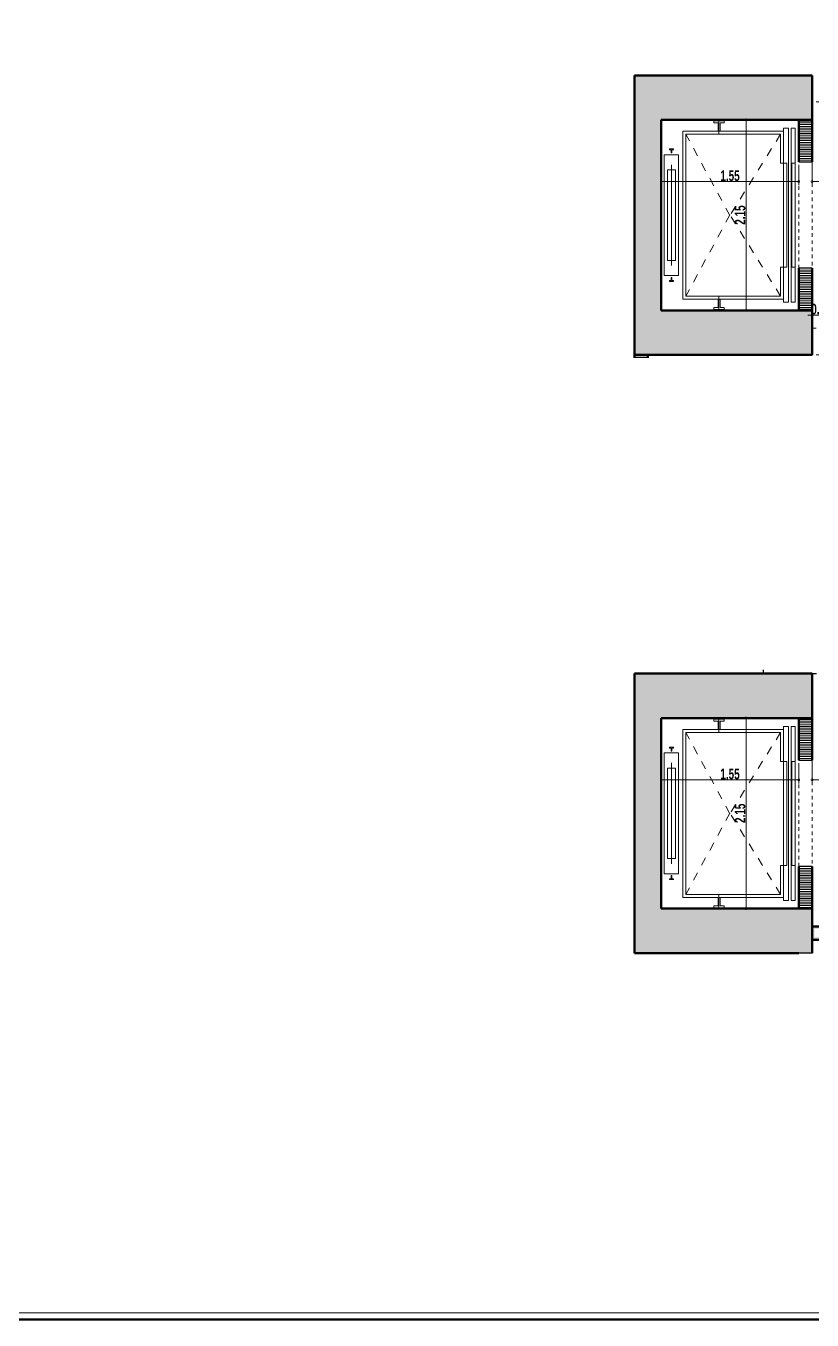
# Model space of a CAD drawing. Header units: metres. Extents: x -144 to 1000, y -717 to 29.
# Drawn here: x 360.28 to 382.3, y -657.84 to -621.56 of the extents above; entities that cross this region are included whole.
import ezdxf

# ---------------------------------------------------------------- set-up
doc = ezdxf.new("R2010")
doc.units = ezdxf.units.M
for name, pattern in [('Basculante', [0.11625, 0.075, -0.04125]), ('basculante modificado', [0.18, 0.1125, -0.0675]), ('IMPORT-LIFT01$0$HIDDEN-Z', [225, 150, -75]), ('Trazo_2_', [0.47625, 0.238125, -0.238125])]:
    doc.linetypes.add(name, pattern=pattern)
doc.layers.get('0').update_dxf_attribs({"color": 1})
for name, color, linetype, lineweight in [('A-ANNO-DIMS', 1, 'Continuous', 9), ('A-DETL', 1, 'Continuous', 9), ('A-DETL-GENF', 1, 'Continuous', 9), ('A-DETL-GENF-HDLN', 1, 'Trazo_2_', 9), ('A-GENM', 1, 'Continuous', 9), ('A-WALL', 4, 'Continuous', 9), ('G-ANNO-TTLB', 3, 'Continuous', 18), ('G-IMPT', 1, 'Continuous', 9), ('S-COLS', 7, 'Continuous', 9)]:
    doc.layers.add(name, color=color, linetype=linetype, lineweight=lineweight)
doc.layers.add('A-WALL-PATT', color=7, linetype='Continuous', lineweight=35, true_color=0x9c9c9c)
doc.styles.add('Britannic Bold_B', font='', dxfattribs={"width": 0.7})
doc.styles.get('Britannic Bold_B').set_extended_font_data('Britannic Bold', bold=True)

# ---------------------------------------------------------------- blocks, each defined once
blk = doc.blocks.new('_DotSmall')
at = {"color": 0, "linetype": 'ByBlock', "const_width": 0.5}
blk.add_lwpolyline([(-0.0625, 0, 1), (0.0625, 0, 1)], format="xyb", close=True, dxfattribs=at)
blk = doc.blocks.new('tarjeta de nathalie 00')
at = {"layer": 'G-IMPT', "lineweight": 9}
h = blk.add_hatch(color=3, dxfattribs=at)
h.paths.add_polyline_path([(-145.23888, -717.38489), (-145.21019, -717.38489), (-145.21019, -716.89355), (-145.21019, -716.79934), (-145.23888, -716.79934), (-145.23888, -716.89379)])
h.paths.add_polyline_path([(-145.20996, -716.7991), (-145.20996, -717.3851), (-145.2392, -717.3851), (-145.2392, -716.7991)])
h.paths.add_polyline_path([(-145.23902, -717.3868), (-145.20826, -717.3868), (-145.20826, -716.7974), (-145.2392, -716.7974), (-146.09866, -716.7974), (-146.09866, -717.3868)])
h.paths.add_polyline_path([(-145.20795, -716.79707), (-145.20795, -717.3871), (-146.09898, -717.3871), (-146.09898, -716.79707)])
at = {"layer": 'G-ANNO-TTLB', "color": 3}
for p, q in [((-145.20996, -717.3851), (-146.09696, -717.3851)), ((-146.09898, -717.3871), (-145.20795, -717.3871)), ((-146.09898, -717.38713), (-145.20795, -717.38713))]:
    blk.add_line(p, q, dxfattribs=at)
at = {"layer": 'G-ANNO-TTLB'}
blk.add_line((-145.23902, -717.3868), (-146.09866, -717.3868), dxfattribs=at)

msp = doc.modelspace()

# ---------------------------------------------------------------- hatches: boundary and pattern name
at = {"layer": 'A-WALL-PATT', "lineweight": 9, "true_color": 0x747474}
h = msp.add_hatch(color=8, dxfattribs=at)
h.paths.add_polyline_path([(382.363, -647.111), (382.363, -646.863), (383.234, -646.863), (383.234, -646.987), (383.297, -646.987), (383.297, -646.8), (382.301, -646.8), (382.302, -647.111)])
h.paths.add_polyline_path([(386.715, -647.111), (386.777, -647.111), (386.777, -646.8), (385.782, -646.8), (385.782, -646.987), (385.845, -646.987), (385.845, -646.863), (386.715, -646.863), (386.715, -646.987)])
at = {"layer": 'A-WALL-PATT', "true_color": 0x747474}
h = msp.add_hatch(color=8, dxfattribs=at)
h.paths.add_polyline_path([(386.715, -647.173), (386.777, -647.173), (386.777, -647.111), (385.782, -647.111), (385.782, -647.173), (385.845, -647.173)])
h.paths.add_polyline_path([(382.302, -647.173), (383.297, -647.173), (383.297, -647.111), (382.301, -647.111), (382.301, -647.173)])

# ---------------------------------------------------------------- linework, layer by layer
at = {"layer": 'A-ANNO-DIMS'}
for p, q in [((380.001, -624.19), (380.55, -624.19)), ((380.451, -629.535), (380.451, -624.19)), ((378.075, -625.472), (378.075, -626.021)), ((381.928, -625.472), (381.928, -626.021)), ((382.301, -625.472), (382.301, -626.021)), ((378.075, -625.922), (381.928, -625.922)), ((382.301, -625.922), (386.777, -625.922)), ((382.301, -629.325), (382.301, -629.764)), ((380.001, -629.535), (380.55, -629.535)), ((386.896, -629.664), (382.182, -629.664)), ((380.001, -640.959), (380.55, -640.959)), ((380.451, -646.303), (380.451, -640.959)), ((378.075, -642.241), (378.075, -642.79)), ((381.928, -642.241), (381.928, -642.79)), ((382.301, -642.241), (382.301, -642.79)), ((378.075, -642.691), (381.928, -642.691)), ((382.301, -642.691), (386.777, -642.691)), ((380.001, -646.303), (380.55, -646.303))]:
    msp.add_line(p, q, dxfattribs=at)
at = {"layer": 'A-DETL', "color": 7, "linetype": 'basculante modificado'}
for p, q in [((377.33, -622.947), (377.331, -622.947)), ((377.331, -623.693), (377.33, -623.693)), ((386.777, -623.69), (382.301, -623.69)), ((377.33, -630.032), (377.331, -630.032)), ((382.301, -630.032), (386.777, -630.032)), ((377.331, -630.777), (377.33, -630.777)), ((386.777, -630.777), (382.301, -630.777))]:
    msp.add_line(p, q, dxfattribs=at)
at = {"layer": 'A-DETL-GENF', "lineweight": 9}
for p, q in [((379.55, -624.279), (379.55, -624.221)), ((379.55, -624.221), (379.839, -624.221)), ((379.666, -624.279), (379.55, -624.279)), ((379.666, -624.509), (379.666, -624.279)), ((379.839, -624.279), (379.723, -624.279)), ((379.723, -624.279), (379.723, -624.509)), ((379.839, -624.221), (379.839, -624.279)), ((378.678, -629.22), (378.678, -624.509)), ((381.503, -624.509), (378.678, -624.509)), ((378.764, -624.595), (378.764, -629.134)), ((378.764, -624.595), (381.417, -624.595)), ((381.417, -624.595), (381.417, -625.405)), ((381.503, -624.425), (381.503, -629.304)), ((381.503, -624.425), (381.643, -624.425)), ((381.643, -624.425), (381.643, -629.304)), ((381.711, -624.425), (381.711, -629.304)), ((381.711, -624.425), (381.824, -624.425)), ((381.824, -629.304), (381.824, -624.425)), ((378.418, -625.008), (378.304, -625.008)), ((378.304, -625.008), (378.304, -625.031)), ((378.304, -625.031), (378.35, -625.031)), ((378.35, -625.031), (378.35, -625.121)), ((378.372, -625.031), (378.418, -625.031)), ((378.372, -625.121), (378.372, -625.031)), ((378.418, -625.031), (378.418, -625.008)), ((378.157, -625.17), (378.157, -628.558)), ((378.157, -625.17), (378.564, -625.17)), ((378.35, -625.121), (378.372, -625.121)), ((378.564, -628.558), (378.564, -625.17)), ((381.417, -625.405), (381.598, -625.405)), ((381.598, -628.324), (381.598, -625.405)), ((381.734, -628.324), (381.734, -625.405)), ((381.824, -625.405), (381.734, -625.405)), ((378.247, -625.597), (378.247, -628.132)), ((378.247, -625.597), (378.474, -625.597)), ((378.474, -628.132), (378.474, -625.597)), ((378.247, -628.132), (378.474, -628.132)), ((378.157, -628.558), (378.564, -628.558)), ((378.35, -628.698), (378.35, -628.607)), ((378.35, -628.607), (378.372, -628.607)), ((378.372, -628.607), (378.372, -628.698)), ((381.417, -629.134), (381.417, -628.324)), ((381.417, -628.324), (381.598, -628.324)), ((381.824, -628.324), (381.734, -628.324)), ((378.304, -628.721), (378.304, -628.698)), ((378.304, -628.698), (378.35, -628.698)), ((378.418, -628.721), (378.304, -628.721)), ((378.372, -628.698), (378.418, -628.698)), ((378.418, -628.698), (378.418, -628.721)), ((381.503, -629.22), (378.678, -629.22)), ((378.764, -629.134), (381.417, -629.134)), ((379.666, -629.22), (379.666, -629.45)), ((379.723, -629.45), (379.723, -629.22)), ((381.503, -629.304), (381.643, -629.304)), ((381.711, -629.304), (381.824, -629.304)), ((379.666, -629.45), (379.55, -629.45)), ((379.55, -629.45), (379.55, -629.508)), ((379.55, -629.508), (379.839, -629.508)), ((379.839, -629.45), (379.723, -629.45)), ((379.839, -629.508), (379.839, -629.45)), ((379.55, -641.047), (379.55, -640.99)), ((379.55, -640.99), (379.839, -640.99)), ((379.839, -640.99), (379.839, -641.047)), ((378.678, -645.989), (378.678, -641.278)), ((381.503, -641.278), (378.678, -641.278)), ((378.764, -641.364), (378.764, -645.903)), ((378.764, -641.364), (381.417, -641.364)), ((379.666, -641.047), (379.55, -641.047)), ((379.666, -641.278), (379.666, -641.047)), ((379.839, -641.047), (379.723, -641.047)), ((379.723, -641.047), (379.723, -641.278)), ((381.417, -641.364), (381.417, -642.174)), ((381.503, -641.194), (381.503, -646.072)), ((381.503, -641.194), (381.643, -641.194)), ((381.643, -641.194), (381.643, -646.072)), ((381.711, -641.194), (381.711, -646.072)), ((381.711, -641.194), (381.824, -641.194)), ((381.824, -646.072), (381.824, -641.194)), ((378.157, -641.939), (378.157, -645.327)), ((378.157, -641.939), (378.564, -641.939)), ((378.418, -641.777), (378.304, -641.777)), ((378.304, -641.777), (378.304, -641.8)), ((378.304, -641.8), (378.35, -641.8)), ((378.35, -641.8), (378.35, -641.89)), ((378.35, -641.89), (378.372, -641.89)), ((378.372, -641.8), (378.418, -641.8)), ((378.372, -641.89), (378.372, -641.8)), ((378.418, -641.8), (378.418, -641.777)), ((378.564, -645.327), (378.564, -641.939)), ((378.247, -642.366), (378.247, -644.9)), ((378.247, -642.366), (378.474, -642.366)), ((378.474, -644.9), (378.474, -642.366)), ((381.417, -642.174), (381.598, -642.174)), ((381.598, -645.093), (381.598, -642.174)), ((381.734, -645.093), (381.734, -642.174)), ((381.824, -642.174), (381.734, -642.174)), ((378.247, -644.9), (378.474, -644.9)), ((378.157, -645.327), (378.564, -645.327)), ((381.417, -645.903), (381.417, -645.093)), ((381.417, -645.093), (381.598, -645.093)), ((381.824, -645.093), (381.734, -645.093)), ((378.304, -645.49), (378.304, -645.467)), ((378.304, -645.467), (378.35, -645.467)), ((378.418, -645.49), (378.304, -645.49)), ((378.35, -645.467), (378.35, -645.376)), ((378.35, -645.376), (378.372, -645.376)), ((378.372, -645.376), (378.372, -645.467)), ((378.372, -645.467), (378.418, -645.467)), ((378.418, -645.467), (378.418, -645.49)), ((381.503, -645.989), (378.678, -645.989)), ((378.764, -645.903), (381.417, -645.903)), ((379.666, -645.989), (379.666, -646.219)), ((379.723, -646.219), (379.723, -645.989)), ((381.503, -646.072), (381.643, -646.072)), ((381.711, -646.072), (381.824, -646.072)), ((379.666, -646.219), (379.55, -646.219)), ((379.55, -646.219), (379.55, -646.277)), ((379.55, -646.277), (379.839, -646.277)), ((379.839, -646.219), (379.723, -646.219)), ((379.839, -646.277), (379.839, -646.219))]:
    msp.add_line(p, q, dxfattribs=at)
at = {"layer": 'A-DETL-GENF', "linetype": 'IMPORT-LIFT01$0$HIDDEN-Z', "lineweight": 9}
for p, q in [((379.691, -624.595), (379.691, -624.221)), ((378.361, -628.278), (378.361, -625.451)), ((379.691, -629.134), (379.691, -629.508)), ((379.691, -641.364), (379.691, -640.99)), ((378.361, -645.047), (378.361, -642.22)), ((379.691, -645.903), (379.691, -646.277))]:
    msp.add_line(p, q, dxfattribs=at)
at = {"layer": 'A-DETL-GENF', "lineweight": 30}
for p, q in [((381.928, -625.371), (382.301, -625.371)), ((382.301, -628.354), (381.928, -628.354)), ((381.928, -642.14), (382.301, -642.14)), ((382.301, -645.123), (381.928, -645.123)), ((382.302, -647.546), (381.929, -647.546))]:
    msp.add_line(p, q, dxfattribs=at)
at = {"layer": 'A-DETL-GENF', "linetype": 'Basculante', "lineweight": 9}
for p, q in [((381.928, -628.354), (381.928, -625.371)), ((382.301, -625.371), (382.301, -628.354)), ((381.928, -645.123), (381.928, -642.14)), ((382.301, -642.14), (382.301, -645.123)), ((381.929, -647.546), (381.929, -647.547)), ((382.302, -647.547), (382.302, -647.546))]:
    msp.add_line(p, q, dxfattribs=at)
at = {"layer": 'A-DETL-GENF-HDLN'}
for p, q in [((380, -626.875), (378.764, -624.595)), ((381.417, -624.595), (380, -626.875)), ((380, -626.854), (378.764, -629.134)), ((381.417, -629.134), (380, -626.854)), ((380, -643.644), (378.764, -641.364)), ((381.417, -641.364), (380, -643.644)), ((380, -643.623), (378.764, -645.903)), ((381.417, -645.903), (380, -643.623))]:
    msp.add_line(p, q, dxfattribs=at)
at = {"layer": 'A-GENM', "lineweight": 30}
for p, q in [((380.934, -639.613), (380.934, -639.716)), ((380.934, -639.716), (382.426, -639.716))]:
    msp.add_line(p, q, dxfattribs=at)
at = {"layer": 'A-WALL', "lineweight": 50}
for p, q in [((377.331, -622.945), (377.33, -622.945)), ((377.331, -623.317), (377.331, -622.945)), ((377.33, -623.317), (377.331, -623.317)), ((381.928, -624.19), (381.928, -625.371)), ((382.301, -624.19), (381.928, -624.19)), ((382.301, -625.371), (382.301, -624.19)), ((381.928, -628.354), (381.928, -629.535)), ((382.301, -629.535), (382.301, -628.354)), ((381.928, -629.535), (382.301, -629.535)), ((377.331, -630.777), (377.331, -630.866)), ((377.703, -630.777), (377.331, -630.777)), ((377.703, -630.866), (377.703, -630.777)), ((377.331, -639.713), (377.33, -639.713)), ((377.331, -640.086), (377.331, -639.713)), ((377.33, -640.086), (377.331, -640.086)), ((381.928, -640.959), (381.928, -642.14)), ((382.301, -640.959), (381.928, -640.959)), ((382.301, -642.14), (382.301, -640.959)), ((381.928, -645.123), (381.928, -646.303)), ((382.301, -646.303), (382.301, -645.123)), ((381.928, -646.303), (382.301, -646.303)), ((383.297, -646.8), (382.301, -646.8)), ((382.301, -646.8), (382.301, -647.173)), ((382.301, -647.173), (383.297, -647.173)), ((377.331, -647.546), (377.331, -647.547)), ((377.703, -647.546), (377.331, -647.546)), ((377.703, -647.547), (377.703, -647.546))]:
    msp.add_line(p, q, dxfattribs=at)
at = {"layer": 'A-WALL-PATT', "color": 8, "lineweight": 9, "true_color": 0x727272}
for p, q in [((382.301, -624.228), (381.928, -624.228)), ((382.301, -624.277), (381.928, -624.277)), ((382.301, -624.327), (381.928, -624.327)), ((382.301, -624.377), (381.928, -624.377)), ((382.301, -624.427), (381.928, -624.427)), ((382.301, -624.476), (381.928, -624.476)), ((382.301, -624.526), (381.928, -624.526)), ((382.301, -624.576), (381.928, -624.576)), ((382.301, -624.625), (381.928, -624.625)), ((382.301, -624.675), (381.928, -624.675)), ((382.301, -624.725), (381.928, -624.725)), ((382.301, -624.775), (381.928, -624.775)), ((382.301, -624.824), (381.928, -624.824)), ((382.301, -624.874), (381.928, -624.874)), ((382.301, -624.924), (381.928, -624.924)), ((382.301, -624.973), (381.928, -624.973)), ((382.301, -625.023), (381.928, -625.023)), ((382.301, -625.073), (381.928, -625.073)), ((382.301, -625.123), (381.928, -625.123)), ((382.301, -625.172), (381.928, -625.172)), ((382.301, -625.222), (381.928, -625.222)), ((382.301, -625.272), (381.928, -625.272)), ((382.301, -625.321), (381.928, -625.321)), ((382.301, -628.354), (381.928, -628.354)), ((382.301, -628.404), (381.928, -628.404)), ((382.301, -628.454), (381.928, -628.454)), ((382.301, -628.503), (381.928, -628.503)), ((382.301, -628.553), (381.928, -628.553)), ((382.301, -628.603), (381.928, -628.603)), ((382.301, -628.652), (381.928, -628.652)), ((382.301, -628.702), (381.928, -628.702)), ((382.301, -628.752), (381.928, -628.752)), ((382.301, -628.802), (381.928, -628.802)), ((382.301, -628.851), (381.928, -628.851)), ((382.301, -628.901), (381.928, -628.901)), ((382.301, -628.951), (381.928, -628.951)), ((382.301, -629), (381.928, -629)), ((382.301, -629.05), (381.928, -629.05)), ((382.301, -629.1), (381.928, -629.1)), ((382.301, -629.15), (381.928, -629.15)), ((382.301, -629.199), (381.928, -629.199)), ((382.301, -629.249), (381.928, -629.249)), ((382.301, -629.299), (381.928, -629.299)), ((382.301, -629.348), (381.928, -629.348)), ((382.301, -629.398), (381.928, -629.398)), ((382.301, -629.448), (381.928, -629.448)), ((382.301, -629.498), (381.928, -629.498)), ((377.703, -630.803), (377.331, -630.803)), ((377.703, -630.852), (377.331, -630.852)), ((382.301, -640.997), (381.928, -640.997)), ((382.301, -641.046), (381.928, -641.046)), ((382.301, -641.096), (381.928, -641.096)), ((382.301, -641.146), (381.928, -641.146)), ((382.301, -641.195), (381.928, -641.195)), ((382.301, -641.245), (381.928, -641.245)), ((382.301, -641.295), (381.928, -641.295)), ((382.301, -641.345), (381.928, -641.345)), ((382.301, -641.394), (381.928, -641.394)), ((382.301, -641.444), (381.928, -641.444)), ((382.301, -641.494), (381.928, -641.494)), ((382.301, -641.543), (381.928, -641.543)), ((382.301, -641.593), (381.928, -641.593)), ((382.301, -641.643), (381.928, -641.643)), ((382.301, -641.693), (381.928, -641.693)), ((382.301, -641.742), (381.928, -641.742)), ((382.301, -641.792), (381.928, -641.792)), ((382.301, -641.842), (381.928, -641.842)), ((382.301, -641.891), (381.928, -641.891)), ((382.301, -641.941), (381.928, -641.941)), ((382.301, -641.991), (381.928, -641.991)), ((382.301, -642.041), (381.928, -642.041)), ((382.301, -642.09), (381.928, -642.09)), ((382.301, -645.123), (381.928, -645.123)), ((382.301, -645.173), (381.928, -645.173)), ((382.301, -645.222), (381.928, -645.222)), ((382.301, -645.272), (381.928, -645.272)), ((382.301, -645.322), (381.928, -645.322)), ((382.301, -645.372), (381.928, -645.372)), ((382.301, -645.421), (381.928, -645.421)), ((382.301, -645.471), (381.928, -645.471)), ((382.301, -645.521), (381.928, -645.521)), ((382.301, -645.57), (381.928, -645.57)), ((382.301, -645.62), (381.928, -645.62)), ((382.301, -645.67), (381.928, -645.67)), ((382.301, -645.72), (381.928, -645.72)), ((382.301, -645.769), (381.928, -645.769)), ((382.301, -645.819), (381.928, -645.819)), ((382.301, -645.869), (381.928, -645.869)), ((382.301, -645.918), (381.928, -645.918)), ((382.301, -645.968), (381.928, -645.968)), ((382.301, -646.018), (381.928, -646.018)), ((382.301, -646.068), (381.928, -646.068)), ((382.301, -646.117), (381.928, -646.117)), ((382.301, -646.167), (381.928, -646.167)), ((382.301, -646.217), (381.928, -646.217)), ((382.301, -646.266), (381.928, -646.266))]:
    msp.add_line(p, q, dxfattribs=at)
at = {"layer": 'S-COLS', "lineweight": 50}
for p, q in [((382.301, -622.947), (377.331, -622.947)), ((377.331, -622.947), (377.331, -630.777)), ((382.301, -622.947), (382.301, -624.19)), ((378.075, -629.535), (378.075, -624.19)), ((378.075, -624.19), (382.301, -624.19)), ((382.301, -629.535), (378.075, -629.535)), ((382.301, -630.777), (382.301, -629.535)), ((377.331, -630.777), (382.301, -630.777)), ((382.301, -639.716), (377.331, -639.716)), ((377.331, -639.716), (377.331, -647.546)), ((382.301, -640.959), (382.301, -639.716)), ((378.075, -646.303), (378.075, -640.959)), ((378.075, -640.959), (382.301, -640.959)), ((382.301, -646.303), (378.075, -646.303)), ((382.301, -647.546), (382.301, -646.303)), ((377.331, -647.546), (381.929, -647.546))]:
    msp.add_line(p, q, dxfattribs=at)
at = {"layer": 'S-COLS', "color": 251, "lineweight": 9, "true_color": 0x5b5b5b}
for points in [[(377.331, -622.947), (382.301, -624.19), (377.331, -622.947), (377.331, -624.19)], [(377.331, -622.947), (382.301, -622.947), (377.331, -622.947), (382.301, -624.19)], [(377.331, -624.19), (378.075, -629.535), (377.331, -624.19), (377.331, -629.535)], [(377.331, -624.19), (378.075, -624.19), (377.331, -624.19), (378.075, -629.535)], [(377.331, -629.535), (382.301, -630.588), (377.331, -629.535), (377.331, -630.588)], [(377.331, -629.535), (382.301, -629.535), (377.331, -629.535), (382.301, -630.588)], [(377.331, -630.588), (382.301, -630.777), (377.331, -630.588), (377.331, -630.777)], [(377.331, -630.588), (382.301, -630.588), (377.331, -630.588), (382.301, -630.777)]]:
    msp.add_solid(points, dxfattribs=at)
at = {"layer": 'S-COLS', "color": 251, "lineweight": 9, "true_color": 0x5c5c5c}
for points in [[(377.331, -639.716), (382.301, -640.959), (377.331, -639.716), (377.331, -640.959)], [(377.331, -639.716), (382.301, -639.716), (377.331, -639.716), (382.301, -640.959)], [(377.331, -640.959), (378.075, -646.303), (377.331, -640.959), (377.331, -646.303)], [(377.331, -640.959), (378.075, -640.959), (377.331, -640.959), (378.075, -646.303)], [(377.331, -646.303), (382.301, -647.546), (377.331, -646.303), (377.331, -647.546)], [(377.331, -646.303), (382.301, -646.303), (377.331, -646.303), (382.301, -647.546)]]:
    msp.add_solid(points, dxfattribs=at)

# ---------------------------------------------------------------- block references
at = {"layer": 'A-ANNO-DIMS', "xscale": 0.1193179231958783, "yscale": 0.1193179231958783, "zscale": 0.1193179231958783}
for p, rotation in [((380.451, -624.19), 90), ((378.075, -625.922), 180), ((382.301, -625.922), 180), ((380.451, -629.535), 270), ((380.451, -640.959), 90), ((378.075, -642.691), 180), ((382.301, -642.691), 180), ((380.451, -646.303), 270)]:
    msp.add_blockref('_DotSmall', p, dxfattribs=dict(at, rotation=rotation))
for p in [(381.928, -625.922), (382.301, -629.664), (381.928, -642.691)]:
    msp.add_blockref('_DotSmall', p, dxfattribs=at)

# ---------------------------------------------------------------- texts
at = {"layer": 'A-ANNO-DIMS', "char_height": 0.2983, "width": 0.81153, "attachment_point": 5, "style": 'Britannic Bold_B'}
for s, insert in [('\\A1;1.55', (380.002, -625.76)), ('\\A1;0.20', (382.55, -629.5)), ('\\A1;1.55', (380.002, -642.529))]:
    msp.add_mtext(s, dxfattribs=dict(at, insert=insert))
at = {"layer": 'A-ANNO-DIMS', "char_height": 0.2983, "width": 0.81153, "attachment_point": 5, "rotation": 90, "style": 'Britannic Bold_B'}
for insert in [(380.287, -626.862), (380.287, -643.631)]:
    msp.add_mtext('\\A1;2.15', dxfattribs=dict(at, insert=insert))

# ---------------------------------------------------------------- next in the draw order: block references
at = {"xscale": 99.431602663233, "yscale": 99.431602663233, "zscale": 99.431602663233}
msp.add_blockref('tarjeta de nathalie 00', (14853.094, 70673.117), dxfattribs=at)

doc.saveas('drawing.dxf')
